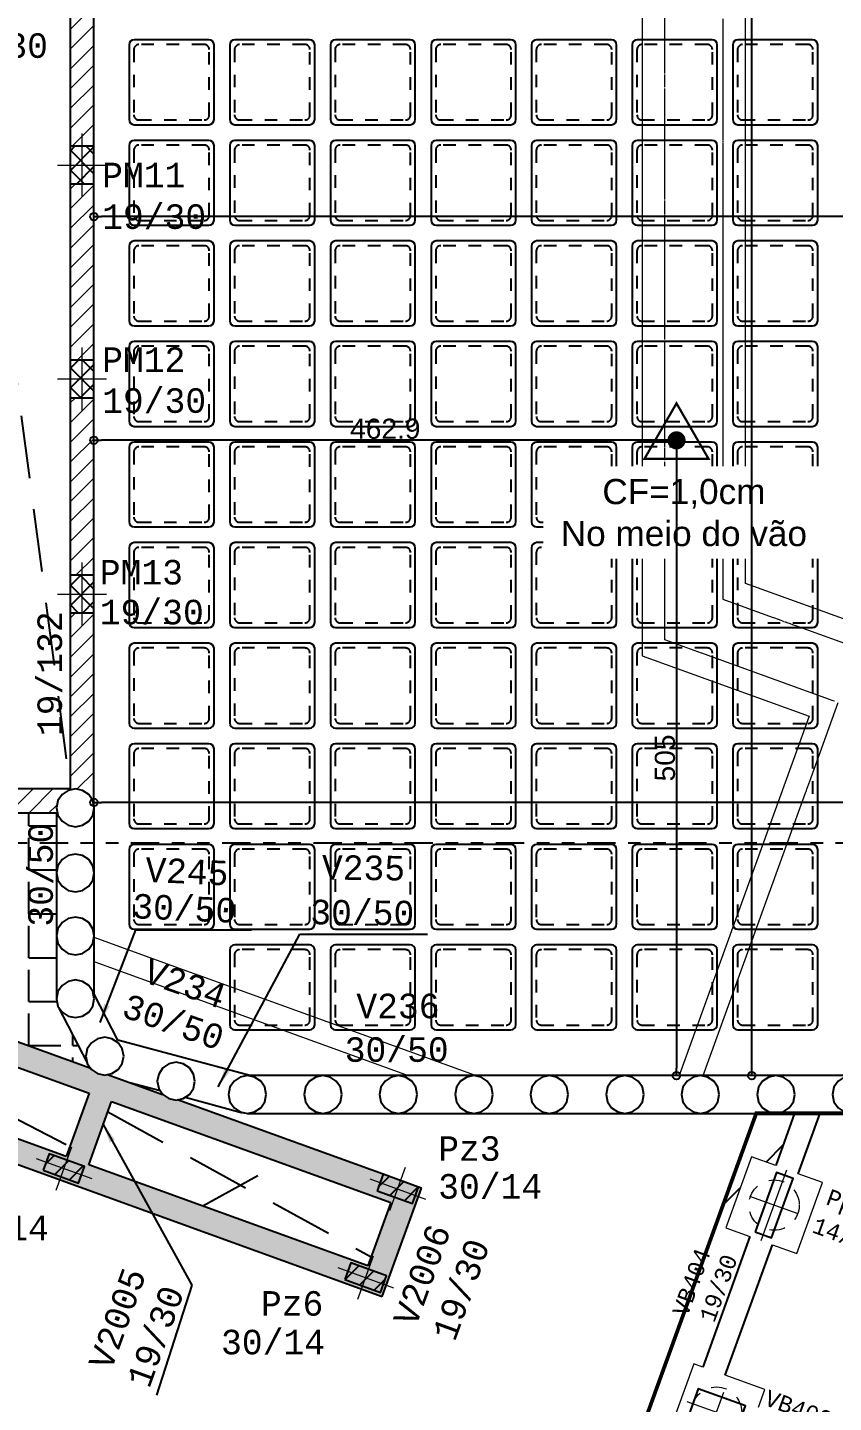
# Model space of a CAD drawing. Header units: millimetres. Extents: x -967 to 563, y -1588 to 506.
# Drawn here: x 36.55 to 42.95, y -266.04 to -255.11 of the extents above; entities that cross this region are included whole.
import ezdxf

# ---------------------------------------------------------------- set-up
doc = ezdxf.new("R2010")
doc.units = ezdxf.units.MM
for name, pattern in [('CYPE_RAYAPUNTOPUNTO', [0.45, 0.225, -0.075, 0, -0.075, 0, -0.075]), ('DASHDOT', [1, 0.5, -0.25, 0, -0.25]), ('ESTILO_TQS_0001', [1, 0.7, -0.3]), ('HIDDEN2', [0.1875, 0.125, -0.0625]), ('TRAZO_HUECO', [0.75, 0.5, -0.25])]:
    doc.linetypes.add(name, pattern=pattern)
for name, color, linetype, lineweight in [('0017-PAI-PE-001-IMP-R02$0$Modelos genéricos', 252, 'Continuous', 5), ('BL_BORDE_ESTACAS', 1, 'Continuous', 9), ('BL_CONTORNO', 5, 'Continuous', 9), ('PILAR_EIXOS', 1, 'Continuous', 0), ('PILAR_HACH', 4, 'Continuous', 0)]:
    doc.layers.add(name, color=color, linetype=linetype, lineweight=lineweight)
for name, color, linetype in [('1', 5, 'Continuous'), ('11', 7, 'Continuous'), ('12', 4, 'Continuous'), ('2', 2, 'Continuous'), ('208', 13, 'Continuous'), ('241', 7, 'TRAZO_HUECO'), ('242', 3, 'Continuous'), ('251', 5, 'Continuous'), ('252', 153, 'ESTILO_TQS_0001'), ('3', 2, 'Continuous'), ('347-XXXX-ARQ-BASE-013-IMPLANTAÇÃO$0$_XREF PAI', 252, 'Continuous'), ('4', 2, 'Continuous'), ('8', 7, 'Continuous'), ('9', 7, 'Continuous'), ('A_htc_alv', 7, 'Continuous'), ('AR-COTA-EXE-50', 7, 'Continuous'), ('COTAS', 1, 'Continuous'), ('EIXOS', 8, 'DASHDOT')]:
    doc.layers.add(name, color=color, linetype=linetype)
doc.styles.add('2.5mm', font='arial.ttf', dxfattribs={"height": 0.125})
doc.styles.add('ARIAL', font='arial.ttf')
doc.styles.add('TQS_LUCIDA_CONSOLE', font='lucon.TTF')
doc.dimstyles.new('AVILLA 100 2', dxfattribs={"dimtxt": 0.16, "dimasz": 0.06, "dimexe": 0.05, "dimexo": 0.05, "dimgap": 0.01, "dimtad": 3, "dimdec": 1, "dimlfac": 100, "dimzin": 9, "dimdsep": 46, "dimtxsty": 'ARIAL', "dimblk": 'ORIGIN', "dimcen": 1.5, "dimclrd": 10, "dimclre": 10, "dimclrt": 7, "dimadec": 0, "dimazin": 0, "dimtfac": 1, "dimtdec": 1, "dimtmove": 0, "dimatfit": 1, "dimfxl": 1, "dimarcsym": 0})
doc.dimstyles.new('LOC UM_100 2', dxfattribs={"dimtxt": 0.16, "dimasz": 0.15, "dimexe": 0.05, "dimexo": 0.05, "dimgap": 0.03, "dimtad": 1, "dimjust": 2, "dimdec": 1, "dimlfac": 100, "dimdsep": 46, "dimtxsty": 'ARIAL', "dimcen": 0.05, "dimdle": 0.1, "dimse1": 1, "dimsd1": 1, "dimclrd": 1, "dimclre": 1, "dimclrt": 7, "dimadec": 1, "dimazin": 2, "dimtp": 0.5, "dimtm": 0.5, "dimtfac": 1, "dimtdec": 1, "dimtmove": 0, "dimatfit": 3, "dimfxl": 1, "dimtolj": 1, "dimarcsym": 0})
pattern_1 = [(45, (-642.17353, -86.83243), (-0.078577241, 0.078577241), []), (135, (-642.17353, -86.83243), (-0.078577241, -0.078577241), [])]
pattern_2 = [(45, (-642.17353, -86.83243), (-0.078577241, 0.078577241), [])]

# ---------------------------------------------------------------- blocks, each defined once
blk = doc.blocks.new('_VAONER063700637000750007500')
at = {"layer": '251', "color": 8}
for p, q in [((29.725, 33.725), (-29.725, 33.725)), ((-33.725, 29.725), (-33.725, -29.725)), ((33.725, -29.725), (33.725, 29.725)), ((-29.725, -33.725), (29.725, -33.725))]:
    blk.add_line(p, q, dxfattribs=at)
for centre, start, end in [((-29.725, 29.725), 90, 180), ((29.725, 29.725), 0, 90), ((-29.725, -29.725), 180, 270), ((29.725, -29.725), 270, 0)]:
    blk.add_arc(centre, 4, start, end, dxfattribs=at)
at = {"layer": '252', "color": 8}
for p, q in [((-29.975, 25.975), (-29.975, -25.975)), ((25.975, 29.975), (-25.975, 29.975)), ((29.975, -25.975), (29.975, 25.975)), ((-25.975, -29.975), (25.975, -29.975))]:
    blk.add_line(p, q, dxfattribs=at)
for centre, start, end in [((-25.975, 25.975), 90, 180), ((25.975, 25.975), 0, 90), ((-25.975, -25.975), 180, 270), ((25.975, -25.975), 270, 0)]:
    blk.add_arc(centre, 4, start, end, dxfattribs=at)
blk = doc.blocks.new('NERVURADA TÉRREO 1 MODELO 2 (LO) R0')
at = {"layer": '208', "xscale": 0.01, "yscale": 0.01, "zscale": 0.01}
for p in [(709.867, -768.713), (710.667, -768.713), (711.466, -768.713), (712.266, -768.713), (713.065, -768.713), (713.865, -768.713), (714.664, -768.713), (709.867, -769.512), (710.667, -769.512), (711.466, -769.512), (712.266, -769.512), (713.065, -769.512), (713.865, -769.512), (714.664, -769.512), (709.867, -770.312), (710.667, -770.312), (711.466, -770.312), (712.266, -770.312), (713.065, -770.312), (713.865, -770.312), (714.664, -770.312), (709.867, -771.111), (710.667, -771.111), (711.466, -771.111), (712.266, -771.111), (713.065, -771.111), (713.865, -771.111), (714.664, -771.111), (709.867, -771.911), (710.667, -771.911), (711.466, -771.911), (712.266, -771.911), (713.065, -771.911), (713.865, -771.911), (714.664, -771.911), (709.867, -772.71), (710.667, -772.71), (711.466, -772.71), (712.266, -772.71), (713.065, -772.71), (713.865, -772.71), (714.664, -772.71), (709.867, -773.51), (710.667, -773.51), (711.466, -773.51), (712.266, -773.51), (713.065, -773.51), (713.865, -773.51), (714.664, -773.51), (709.867, -774.309), (710.667, -774.309), (711.466, -774.309), (712.266, -774.309), (713.065, -774.309), (713.865, -774.309), (714.664, -774.309), (709.867, -775.109), (710.667, -775.109), (711.466, -775.109), (712.266, -775.109), (713.065, -775.109), (713.865, -775.109), (714.664, -775.109), (710.667, -775.908), (711.466, -775.908), (712.266, -775.908), (713.065, -775.908), (713.865, -775.908), (714.664, -775.908)]:
    blk.add_blockref('_VAONER063700637000750007500', p, dxfattribs=at)
blk = doc.blocks.new('Eixos do pilar')
at = {"layer": 'PILAR_EIXOS'}
for p, q in [((0, -0.5), (0, 0.5)), ((-0.5, 0), (0.5, 0))]:
    blk.add_line(p, q, dxfattribs=at)
blk = doc.blocks.new('MAS. PORTARI A (LO) R0')
at = {"layer": '1', "color": 8}
for points in [[(790.13, -446.134), (790.13, -445.623)], [(789.94, -445.692), (789.94, -446.134)], [(789.94, -446.734), (789.94, -447.837)], [(790.13, -447.837), (790.13, -446.734)]]:
    blk.add_lwpolyline(points, dxfattribs=at)
at = {"layer": '2', "color": 8}
for points in [[(789.965, -446.684), (790.105, -446.684), (790.105, -446.184), (789.965, -446.184), (789.965, -446.684)], [(789.965, -448.262), (790.365, -448.262), (790.365, -448.012), (789.965, -448.012), (789.965, -448.262)]]:
    blk.add_lwpolyline(points, dxfattribs=at)
at = {"layer": '242', "color": 8}
blk.add_line((790.035, -446.434), (790.035, -446.434), dxfattribs=at)
at = {"layer": 'BL_BORDE_ESTACAS', "color": 8, "linetype": 'HIDDEN2'}
for centre in [(790.035, -446.434), (790.165, -448.137)]:
    blk.add_circle(centre, 0.2, dxfattribs=at)
at = {"layer": 'BL_CONTORNO', "color": 8}
for p, q in [((789.94, -447.837), (789.865, -447.837)), ((789.865, -447.837), (789.865, -448.437)), ((790.465, -447.837), (790.13, -447.837)), ((790.465, -447.987), (790.465, -447.837)), ((790.465, -447.837), (790.465, -447.837))]:
    blk.add_line(p, q, dxfattribs=at)
for points in [[(789.735, -446.134), (789.735, -446.734)], [(789.94, -446.134), (789.735, -446.134), (789.735, -446.734), (789.94, -446.734)], [(790.13, -446.734), (790.335, -446.734), (790.335, -446.134)], [(790.335, -446.134), (790.13, -446.134)], [(790.335, -446.734), (790.335, -446.134), (790.335, -446.134)]]:
    blk.add_lwpolyline(points, dxfattribs=at)
at = {"layer": 'PILAR_EIXOS', "color": 8, "xscale": 0.5999999999999996, "yscale": 0.4080000000000002, "zscale": 1.2, "rotation": 89.99959013926482}
blk.add_blockref('Eixos do pilar', (790.035, -446.434), dxfattribs=at)
at = {"layer": 'PILAR_EIXOS', "color": 8, "xscale": 0.4999999999999989, "yscale": 0.3400000000000002, "rotation": 359.9995901392647}
blk.add_blockref('Eixos do pilar', (790.165, -448.137), dxfattribs=at)
at = {"layer": '11', "color": 8, "linetype": 'Continuous', "style": 'TQS_LUCIDA_CONSOLE'}
blk.add_text('19/30', height=0.13, rotation=89.9998, dxfattribs=at).set_placement((789.908, -447.48))
at = {"layer": '12', "color": 8, "linetype": 'Continuous', "style": 'TQS_LUCIDA_CONSOLE'}
blk.add_text('14/50', height=0.13, dxfattribs=at).set_placement((790.384, -446.535))
at = {"layer": '8', "color": 8, "linetype": 'Continuous', "style": 'TQS_LUCIDA_CONSOLE'}
for s, rotation, p in [('VB404', 89.9998, (789.691, -447.508)), ('VB402', 360, (790.495, -447.955))]:
    blk.add_text(s, height=0.13, rotation=rotation, dxfattribs=at).set_placement(p)
at = {"layer": '9', "color": 8, "linetype": 'Continuous', "style": 'TQS_LUCIDA_CONSOLE'}
blk.add_text('Pp2', height=0.13, dxfattribs=at).set_placement((790.412, -446.287))
blk = doc.blocks.new('0017-PAI-PE-001-IMP-R02')
at = {"layer": '0017-PAI-PE-001-IMP-R02$0$Modelos genéricos', "color": 30}
for p, q in [((27.474, 66.763), (26.569, 64.265)), ((27.4, 66.03), (27.667, 66.767)), ((27.462, 66.767), (27.474, 66.763)), ((27.39, 66.001), (27.4, 66.03)), ((26.57, 63.738), (27.368, 65.94)), ((27.368, 65.94), (27.382, 65.981)), ((27.382, 65.981), (27.385, 65.989)), ((27.386, 65.991), (27.39, 66.001)), ((29.908, 62.412), (29.427, 61.085)), ((30.861, 62.412), (29.908, 62.412)), ((30.869, 62.412), (30.861, 62.412)), ((30.969, 62.412), (30.869, 62.412)), ((30.976, 62.412), (30.969, 62.412)), ((36.981, 62.412), (30.976, 62.412)), ((29.929, 61.942), (30.034, 62.232)), ((30.034, 62.232), (30.333, 62.232)), ((30.333, 62.232), (30.338, 62.232)), ((30.338, 62.232), (30.861, 62.232)), ((30.861, 62.232), (30.976, 62.232)), ((30.976, 62.232), (31.435, 62.232)), ((31.437, 62.232), (31.45, 62.232)), ((31.462, 62.232), (31.464, 62.232)), ((31.464, 62.232), (31.469, 62.232)), ((31.469, 62.232), (31.476, 62.232)), ((31.477, 62.232), (31.479, 62.232)), ((31.479, 62.232), (31.548, 62.232)), ((31.549, 62.232), (31.563, 62.232)), ((31.569, 62.232), (31.571, 62.232)), ((31.575, 62.232), (31.577, 62.232)), ((31.577, 62.232), (31.589, 62.232)), ((31.591, 62.232), (32.398, 62.232)), ((32.398, 62.232), (32.409, 62.232)), ((32.41, 62.232), (32.413, 62.232)), ((32.418, 62.232), (32.423, 62.232)), ((32.427, 62.232), (32.429, 62.232)), ((32.43, 62.232), (32.443, 62.232)), ((32.444, 62.232), (32.511, 62.232)), ((32.511, 62.232), (32.518, 62.232)), ((32.518, 62.232), (32.526, 62.232)), ((32.532, 62.232), (32.535, 62.232)), ((32.539, 62.232), (32.541, 62.232)), ((32.541, 62.232), (32.556, 62.232)), ((32.557, 62.232), (33.398, 62.232)), ((33.398, 62.232), (33.409, 62.232)), ((33.41, 62.232), (33.413, 62.232)), ((33.418, 62.232), (33.423, 62.232)), ((33.427, 62.232), (33.429, 62.232)), ((33.43, 62.232), (33.443, 62.232)), ((33.444, 62.232), (33.511, 62.232)), ((33.511, 62.232), (33.526, 62.232)), ((33.532, 62.232), (33.535, 62.232)), ((33.539, 62.232), (33.541, 62.232)), ((33.541, 62.232), (33.556, 62.232)), ((33.557, 62.232), (34.398, 62.232)), ((34.398, 62.232), (34.409, 62.232)), ((34.41, 62.232), (34.413, 62.232)), ((34.418, 62.232), (34.423, 62.232)), ((34.427, 62.232), (34.429, 62.232)), ((34.43, 62.232), (34.443, 62.232)), ((34.444, 62.232), (34.511, 62.232)), ((34.511, 62.232), (34.521, 62.232)), ((34.523, 62.232), (34.526, 62.232)), ((34.532, 62.232), (34.535, 62.232)), ((34.539, 62.232), (34.541, 62.232)), ((34.541, 62.232), (34.556, 62.232)), ((34.557, 62.232), (35.398, 62.232)), ((29.427, 61.085), (26.57, 62.12)), ((26.57, 61.928), (28.818, 61.114)), ((29.891, 61.838), (29.928, 61.939)), ((29.928, 61.939), (29.929, 61.942)), ((29.55, 60.896), (29.878, 61.801)), ((29.878, 61.801), (29.879, 61.804)), ((29.879, 61.804), (29.88, 61.806)), ((29.88, 61.806), (29.882, 61.812)), ((29.882, 61.812), (29.886, 61.823)), ((29.887, 61.825), (29.888, 61.828)), ((29.888, 61.83), (29.889, 61.833)), ((29.89, 61.834), (29.891, 61.838)), ((30.357, 61.772), (30.215, 61.38)), ((30.861, 61.772), (30.357, 61.772)), ((30.976, 61.772), (30.861, 61.772)), ((31.042, 61.772), (30.976, 61.772)), ((31.056, 61.772), (31.044, 61.772)), ((31.059, 61.772), (31.057, 61.772)), ((31.062, 61.772), (31.06, 61.772)), ((31.069, 61.772), (31.062, 61.772)), ((31.072, 61.772), (31.069, 61.772)), ((31.075, 61.772), (31.073, 61.772)), ((31.08, 61.772), (31.076, 61.772)), ((31.087, 61.772), (31.082, 61.772)), ((31.971, 61.772), (31.088, 61.772)), ((31.986, 61.772), (31.974, 61.772)), ((31.989, 61.772), (31.987, 61.772)), ((31.992, 61.772), (31.99, 61.772)), ((31.998, 61.772), (31.992, 61.772)), ((32.001, 61.772), (31.999, 61.772)), ((32.005, 61.772), (32.003, 61.772)), ((32.01, 61.772), (32.006, 61.772)), ((32.017, 61.772), (32.012, 61.772)), ((32.971, 61.772), (32.018, 61.772)), ((32.986, 61.772), (32.974, 61.772)), ((32.989, 61.772), (32.987, 61.772)), ((32.992, 61.772), (32.99, 61.772)), ((32.998, 61.772), (32.992, 61.772)), ((33.001, 61.772), (32.999, 61.772)), ((33.005, 61.772), (33.003, 61.772)), ((33.01, 61.772), (33.006, 61.772)), ((33.017, 61.772), (33.012, 61.772)), ((33.971, 61.772), (33.018, 61.772)), ((33.986, 61.772), (33.974, 61.772)), ((33.989, 61.772), (33.987, 61.772)), ((33.992, 61.772), (33.99, 61.772)), ((33.998, 61.772), (33.992, 61.772)), ((34.001, 61.772), (33.999, 61.772)), ((34.005, 61.772), (34.003, 61.772)), ((34.01, 61.772), (34.006, 61.772)), ((34.017, 61.772), (34.012, 61.772)), ((34.971, 61.772), (34.018, 61.772)), ((29.817, 59.753), (30.483, 61.592)), ((30.483, 61.592), (30.861, 61.592)), ((30.861, 61.592), (30.869, 61.592)), ((30.869, 61.592), (30.969, 61.592)), ((30.969, 61.592), (30.976, 61.592)), ((30.976, 61.592), (36.981, 61.592)), ((30.211, 61.369), (30.187, 61.303)), ((30.215, 61.38), (30.211, 61.369)), ((30.156, 61.217), (30.155, 61.214)), ((30.157, 61.22), (30.156, 61.218)), ((30.161, 61.233), (30.158, 61.224)), ((30.163, 61.236), (30.162, 61.234)), ((30.172, 61.262), (30.163, 61.236)), ((30.174, 61.267), (30.173, 61.264)), ((30.178, 61.277), (30.174, 61.269)), ((30.178, 61.279), (30.178, 61.277)), ((30.181, 61.286), (30.18, 61.284)), ((30.186, 61.301), (30.182, 61.291)), ((30.182, 61.291), (30.182, 61.289)), ((28.818, 61.114), (28.832, 61.109)), ((28.832, 61.109), (28.834, 61.108)), ((28.834, 61.108), (28.836, 61.108)), ((28.837, 61.107), (28.846, 61.104)), ((28.848, 61.103), (28.932, 61.073)), ((30.148, 61.195), (29.854, 60.383)), ((30.153, 61.21), (30.149, 61.197)), ((28.932, 61.073), (28.941, 61.07)), ((28.941, 61.07), (29.535, 60.855)), ((29.546, 60.884), (29.55, 60.896))]:
    blk.add_line(p, q, dxfattribs=at)
blk = doc.blocks.new('EIXOS DE OBRA TERREO1')
at = {"layer": 'EIXOS', "linetype": 'CYPE_RAYAPUNTOPUNTO'}
blk.add_line((699.3939, -174.7597), (774.5346, -174.7597), dxfattribs=at)
blk = doc.blocks.new('MAS. CONTENÇÃO TÉRREO 1 (LO) R0')
at = {"layer": '4', "color": 8}
for points in [[(805.537, -659.097), (805.525, -659.04), (805.493, -658.991), (805.444, -658.959), (805.387, -658.947), (805.329, -658.959), (805.281, -658.991), (805.248, -659.04), (805.237, -659.097), (805.248, -659.155), (805.281, -659.203), (805.329, -659.236), (805.387, -659.247), (805.444, -659.236), (805.493, -659.203), (805.525, -659.155), (805.537, -659.097)], [(805.537, -659.615), (805.525, -659.558), (805.493, -659.509), (805.444, -659.477), (805.387, -659.465), (805.329, -659.477), (805.281, -659.509), (805.248, -659.558), (805.237, -659.615), (805.248, -659.673), (805.281, -659.721), (805.329, -659.754), (805.387, -659.765), (805.444, -659.754), (805.493, -659.721), (805.525, -659.673), (805.537, -659.615)], [(805.537, -660.115), (805.525, -660.058), (805.493, -660.009), (805.444, -659.977), (805.387, -659.965), (805.329, -659.977), (805.281, -660.009), (805.248, -660.058), (805.237, -660.115), (805.248, -660.173), (805.281, -660.221), (805.329, -660.254), (805.387, -660.265), (805.444, -660.254), (805.493, -660.221), (805.525, -660.173), (805.537, -660.115)], [(805.537, -660.615), (805.525, -660.558), (805.493, -660.509), (805.444, -660.477), (805.387, -660.465), (805.329, -660.477), (805.281, -660.509), (805.248, -660.558), (805.237, -660.615), (805.248, -660.673), (805.281, -660.721), (805.329, -660.754), (805.387, -660.765), (805.444, -660.754), (805.493, -660.721), (805.525, -660.673), (805.537, -660.615)], [(805.771, -661.071), (805.76, -661.014), (805.727, -660.965), (805.678, -660.933), (805.621, -660.921), (805.564, -660.933), (805.515, -660.965), (805.482, -661.014), (805.471, -661.071), (805.482, -661.129), (805.515, -661.177), (805.564, -661.21), (805.621, -661.221), (805.678, -661.21), (805.727, -661.177), (805.76, -661.129), (805.771, -661.071)], [(806.337, -661.27), (806.326, -661.213), (806.293, -661.164), (806.244, -661.131), (806.187, -661.12), (806.13, -661.131), (806.081, -661.164), (806.049, -661.213), (806.037, -661.27), (806.049, -661.327), (806.081, -661.376), (806.13, -661.409), (806.187, -661.42), (806.244, -661.409), (806.293, -661.376), (806.326, -661.327), (806.337, -661.27)], [(806.904, -661.376), (806.893, -661.318), (806.86, -661.27), (806.811, -661.237), (806.754, -661.226), (806.697, -661.237), (806.648, -661.27), (806.615, -661.318), (806.604, -661.376), (806.615, -661.433), (806.648, -661.482), (806.697, -661.514), (806.754, -661.526), (806.811, -661.514), (806.86, -661.482), (806.893, -661.433), (806.904, -661.376)], [(807.504, -661.376), (807.493, -661.318), (807.46, -661.27), (807.411, -661.237), (807.354, -661.226), (807.297, -661.237), (807.248, -661.27), (807.215, -661.318), (807.204, -661.376), (807.215, -661.433), (807.248, -661.482), (807.297, -661.514), (807.354, -661.526), (807.411, -661.514), (807.46, -661.482), (807.493, -661.433), (807.504, -661.376)], [(808.104, -661.376), (808.093, -661.318), (808.06, -661.27), (808.011, -661.237), (807.954, -661.226), (807.897, -661.237), (807.848, -661.27), (807.815, -661.318), (807.804, -661.376), (807.815, -661.433), (807.848, -661.482), (807.897, -661.514), (807.954, -661.526), (808.011, -661.514), (808.06, -661.482), (808.093, -661.433), (808.104, -661.376)], [(808.704, -661.376), (808.693, -661.318), (808.66, -661.27), (808.611, -661.237), (808.554, -661.226), (808.497, -661.237), (808.448, -661.27), (808.415, -661.318), (808.404, -661.376), (808.415, -661.433), (808.448, -661.482), (808.497, -661.514), (808.554, -661.526), (808.611, -661.514), (808.66, -661.482), (808.693, -661.433), (808.704, -661.376)], [(809.304, -661.376), (809.293, -661.318), (809.26, -661.27), (809.211, -661.237), (809.154, -661.226), (809.097, -661.237), (809.048, -661.27), (809.015, -661.318), (809.004, -661.376), (809.015, -661.433), (809.048, -661.482), (809.097, -661.514), (809.154, -661.526), (809.211, -661.514), (809.26, -661.482), (809.293, -661.433), (809.304, -661.376)], [(809.904, -661.376), (809.893, -661.318), (809.86, -661.27), (809.811, -661.237), (809.754, -661.226), (809.697, -661.237), (809.648, -661.27), (809.615, -661.318), (809.604, -661.376), (809.615, -661.433), (809.648, -661.482), (809.697, -661.514), (809.754, -661.526), (809.811, -661.514), (809.86, -661.482), (809.893, -661.433), (809.904, -661.376)], [(810.504, -661.376), (810.493, -661.318), (810.46, -661.27), (810.411, -661.237), (810.354, -661.226), (810.297, -661.237), (810.248, -661.27), (810.215, -661.318), (810.204, -661.376), (810.215, -661.433), (810.248, -661.482), (810.297, -661.514), (810.354, -661.526), (810.411, -661.514), (810.46, -661.482), (810.493, -661.433), (810.504, -661.376)], [(811.104, -661.376), (811.093, -661.318), (811.06, -661.27), (811.011, -661.237), (810.954, -661.226), (810.897, -661.237), (810.848, -661.27), (810.815, -661.318), (810.804, -661.376), (810.815, -661.433), (810.848, -661.482), (810.897, -661.514), (810.954, -661.526), (811.011, -661.514), (811.06, -661.482), (811.093, -661.433), (811.104, -661.376)], [(811.704, -661.376), (811.693, -661.318), (811.66, -661.27), (811.611, -661.237), (811.554, -661.226), (811.497, -661.237), (811.448, -661.27), (811.415, -661.318), (811.404, -661.376), (811.415, -661.433), (811.448, -661.482), (811.497, -661.514), (811.554, -661.526), (811.611, -661.514), (811.66, -661.482), (811.693, -661.433), (811.704, -661.376)]]:
    blk.add_lwpolyline(points, dxfattribs=at)
blk = doc.blocks.new('_Origin')
at = {"color": 0, "linetype": 'ByBlock', "lineweight": -2}
blk.add_line((0, 0), (-1, 0), dxfattribs=at)
blk.add_circle((0, 0), 0.5, dxfattribs=at)
blk = doc.blocks.new('*D781')
at = {"layer": 'COTAS', "color": 10, "linetype": 'ByBlock', "lineweight": -2, "transparency": 16777216}
blk.add_line((875.954, -601.802), (818.485, -601.802), dxfattribs=at)
at = {"layer": 'Defpoints', "color": 0, "linetype": 'ByBlock', "transparency": 16777216}
for p in [(818.425, -601.802), (818.425, -601.802), (876.014, -601.802)]:
    blk.add_point(p, dxfattribs=at)
at = {"layer": 'COTAS', "color": 10, "linetype": 'ByBlock', "lineweight": -2, "transparency": 16777216, "xscale": 0.06, "yscale": 0.06, "zscale": 0.06, "rotation": 180}
blk.add_blockref('_Origin', (818.425, -601.802), dxfattribs=at)
at = {"layer": 'COTAS', "color": 10, "linetype": 'ByBlock', "lineweight": -2, "transparency": 16777216, "xscale": 0.06, "yscale": 0.06, "zscale": 0.06}
blk.add_blockref('_Origin', (876.014, -601.802), dxfattribs=at)
at = {"layer": 'COTAS', "color": 7, "linetype": 'ByBlock', "transparency": 16777216, "insert": (847.22, -601.711), "char_height": 0.16, "attachment_point": 5, "style": 'ARIAL'}
blk.add_mtext('5758.9', dxfattribs=at)
blk = doc.blocks.new('*D782')
at = {"layer": 'COTAS', "color": 10, "linetype": 'ByBlock', "lineweight": -2, "transparency": 16777216}
for p, q in [((833.446, -608.58), (833.446, -606.408)), ((833.386, -606.458), (818.485, -606.458))]:
    blk.add_line(p, q, dxfattribs=at)
at = {"layer": 'Defpoints', "color": 0, "linetype": 'ByBlock', "transparency": 16777216}
for p in [(818.425, -606.458), (818.425, -606.458), (833.446, -608.63)]:
    blk.add_point(p, dxfattribs=at)
at = {"layer": 'COTAS', "color": 10, "linetype": 'ByBlock', "lineweight": -2, "transparency": 16777216, "xscale": 0.06, "yscale": 0.06, "zscale": 0.06, "rotation": 180}
blk.add_blockref('_Origin', (818.425, -606.458), dxfattribs=at)
at = {"layer": 'COTAS', "color": 10, "linetype": 'ByBlock', "lineweight": -2, "transparency": 16777216, "xscale": 0.06, "yscale": 0.06, "zscale": 0.06}
blk.add_blockref('_Origin', (833.446, -606.458), dxfattribs=at)
at = {"layer": 'COTAS', "color": 7, "linetype": 'ByBlock', "transparency": 16777216, "insert": (825.936, -606.367), "char_height": 0.16, "attachment_point": 5, "style": 'ARIAL'}
blk.add_mtext('1502', dxfattribs=at)
blk = doc.blocks.new('*D783')
at = {"layer": 'COTAS', "color": 10, "linetype": 'ByBlock', "lineweight": -2, "transparency": 16777216}
blk.add_line((823.652, -608.57), (823.652, -567.37), dxfattribs=at)
at = {"layer": 'Defpoints', "color": 0, "linetype": 'ByBlock', "transparency": 16777216}
for p in [(823.652, -567.31), (823.652, -567.31), (823.652, -608.63)]:
    blk.add_point(p, dxfattribs=at)
at = {"layer": 'COTAS', "color": 10, "linetype": 'ByBlock', "lineweight": -2, "transparency": 16777216, "xscale": 0.06, "yscale": 0.06, "zscale": 0.06}
for p, rotation in [((823.652, -567.31), 90), ((823.652, -608.63), 270)]:
    blk.add_blockref('_Origin', p, dxfattribs=dict(at, rotation=rotation))
at = {"layer": 'COTAS', "color": 7, "linetype": 'ByBlock', "transparency": 16777216, "insert": (823.56, -587.97), "char_height": 0.16, "attachment_point": 5, "rotation": 90, "style": 'ARIAL'}
blk.add_mtext('4132', dxfattribs=at)
blk = doc.blocks.new('*D618')
at = {"layer": 'AR-COTA-EXE-50', "color": 10, "linetype": 'ByBlock', "lineweight": -2, "transparency": 16777216}
blk.add_line((823.054, -603.64), (823.054, -608.57), dxfattribs=at)
at = {"layer": 'Defpoints', "color": 0, "linetype": 'ByBlock', "transparency": 16777216}
for p in [(823.054, -603.58), (823.054, -608.63), (823.054, -608.63)]:
    blk.add_point(p, dxfattribs=at)
at = {"layer": 'AR-COTA-EXE-50', "color": 10, "linetype": 'ByBlock', "lineweight": -2, "transparency": 16777216, "xscale": 0.06, "yscale": 0.06, "zscale": 0.06}
for p, rotation in [((823.054, -603.58), 90), ((823.054, -608.63), 270)]:
    blk.add_blockref('_Origin', p, dxfattribs=dict(at, rotation=rotation))
at = {"layer": 'AR-COTA-EXE-50', "color": 7, "linetype": 'ByBlock', "transparency": 16777216, "insert": (822.963, -606.105), "char_height": 0.16, "attachment_point": 5, "rotation": 90, "style": 'ARIAL'}
blk.add_mtext('505', dxfattribs=at)
blk = doc.blocks.new('*D619')
at = {"layer": 'AR-COTA-EXE-50', "color": 10, "linetype": 'ByBlock', "lineweight": -2, "transparency": 16777216}
blk.add_line((822.994, -603.58), (818.485, -603.58), dxfattribs=at)
at = {"layer": 'Defpoints', "color": 0, "linetype": 'ByBlock', "transparency": 16777216}
for p in [(818.425, -603.58), (818.425, -603.58), (823.054, -603.58)]:
    blk.add_point(p, dxfattribs=at)
at = {"layer": 'AR-COTA-EXE-50', "color": 10, "linetype": 'ByBlock', "lineweight": -2, "transparency": 16777216, "xscale": 0.06, "yscale": 0.06, "zscale": 0.06, "rotation": 180}
blk.add_blockref('_Origin', (818.425, -603.58), dxfattribs=at)
at = {"layer": 'AR-COTA-EXE-50', "color": 10, "linetype": 'ByBlock', "lineweight": -2, "transparency": 16777216, "xscale": 0.06, "yscale": 0.06, "zscale": 0.06}
blk.add_blockref('_Origin', (823.054, -603.58), dxfattribs=at)
at = {"layer": 'AR-COTA-EXE-50', "color": 7, "linetype": 'ByBlock', "transparency": 16777216, "insert": (820.74, -603.489), "char_height": 0.16, "attachment_point": 5, "style": 'ARIAL'}
blk.add_mtext('462.9', dxfattribs=at)
blk = doc.blocks.new('COTAS TÉRREO (LO) R0')
at = {"layer": 'AR-COTA-EXE-50', "linetype": 'ByBlock'}
dim = blk.add_linear_dim(base=(818.4254, -603.5804), p1=(823.0542, -603.5804), p2=(818.4254, -603.5804), dimstyle='AVILLA 100 2', dxfattribs=at)
dim.commit()
dim.dimension.update_dxf_attribs({"geometry": '*D619', "text_midpoint": (820.7398, -603.4887)})
dim = blk.add_linear_dim(base=(823.0542, -608.6304), p1=(823.0542, -603.5804), p2=(823.0542, -608.6304), angle=90, dimstyle='AVILLA 100 2', dxfattribs=at)
dim.commit()
dim.dimension.update_dxf_attribs({"geometry": '*D618', "text_midpoint": (822.9626, -606.1054)})
at = {"layer": 'COTAS', "linetype": 'ByBlock'}
dim = blk.add_linear_dim(base=(823.6517, -567.3104), p1=(823.6517, -608.6304), p2=(823.6517, -567.3104), angle=90, dimstyle='AVILLA 100 2', dxfattribs=at)
dim.commit()
dim.dimension.update_dxf_attribs({"geometry": '*D783', "text_midpoint": (823.56, -587.9704)})
dim = blk.add_linear_dim(base=(818.4254, -601.8023), p1=(876.0142, -601.8023), p2=(818.4254, -601.8023), dimstyle='AVILLA 100 2', dxfattribs=at)
dim.commit()
dim.dimension.update_dxf_attribs({"geometry": '*D781', "text_midpoint": (847.2198, -601.7106)})
dim = blk.add_linear_dim(base=(818.4254, -606.4582), p1=(833.4458, -608.6304), p2=(818.4254, -606.4582), dimstyle='AVILLA 100 2', dxfattribs=at)
dim.commit()
dim.dimension.update_dxf_attribs({"geometry": '*D782', "text_midpoint": (825.9364, -606.4582), "dimtype": 128})

msp = doc.modelspace()

# ---------------------------------------------------------------- hatches: boundary and pattern name
at = {"layer": 'A_htc_alv', "linetype": 'ByBlock'}
h = msp.add_hatch(dxfattribs=at)
h.set_pattern_fill('ANGLE', color=8, scale=0.05)
h.set_pattern_definition([(0, (-751.34853, -86.83243), (0, 0.34925), [0.254, -0.09525]), (90, (-751.34853, -86.83243), (-0.34925, 2e-17), [0.254, -0.09525])])
h.paths.add_polyline_path([(32.1907, -241.8864), (32.3004, -241.8794), (32.3001, -241.874), (33.0185, -241.8744), (33.0185, -241.8797), (33.3185, -241.8797), (33.3185, -241.8746), (37.9585, -241.8777), (37.9585, -241.8797), (38.4585, -241.8797), (38.4585, -241.8781), (40.7057, -241.8796), (40.7057, -250.2821), (39.5469, -250.2821), (39.5469, -247.4221), (37.0785, -247.4221), (37.0785, -243.1335), (34.3569, -243.1335), (34.3569, -261.3535), (36.7785, -261.3535), (36.7785, -262.6607), (36.7785, -262.7191), (36.7785, -262.7491), (36.7785, -262.8318), (36.7951, -262.9004), (37.0452, -263.3827), (36.3178, -263.1192), (36.3263, -263.0957), (36.0442, -262.9936), (36.0357, -263.0171), (34.9172, -262.612), (34.9257, -262.5884), (34.7471, -262.5237), (34.7385, -262.5473), (33.62, -262.1421), (33.6285, -262.1186), (33.482, -262.0656), (33.1984, -257.6323)])
h = msp.add_hatch(dxfattribs=at)
h.set_pattern_fill('ANSI37', color=4, scale=0.035)
h.set_pattern_definition(pattern_1)
h.paths.add_polyline_path([(36.8869, -256.3535), (37.0769, -256.3535), (37.0769, -256.0535), (36.8869, -256.0535)])
h = msp.add_hatch(dxfattribs=at)
h.set_pattern_fill('ANSI37', color=4, scale=0.035)
h.set_pattern_definition(pattern_1)
h.paths.add_polyline_path([(36.8869, -258.0535), (37.0769, -258.0535), (37.0769, -257.7535), (36.8869, -257.7535)])
h = msp.add_hatch(dxfattribs=at)
h.set_pattern_fill('ANSI37', color=4, scale=0.035)
h.set_pattern_definition(pattern_1)
h.paths.add_polyline_path([(36.8869, -259.7635), (37.0769, -259.7635), (37.0769, -259.4635), (36.8869, -259.4635)])
h = msp.add_hatch(color=190, dxfattribs=at)
h.dxf.hatch_style = 1
h.paths.add_polyline_path([(34.2614, -263.1455), (34.4436, -262.6425), (34.7632, -262.7582), (34.7717, -262.7347), (34.6823, -262.7024), (34.7385, -262.5473), (33.62, -262.1421), (33.5723, -262.2738), (33.5638, -262.2973), (33.2818, -262.1951), (33.2655, -262.1961), (33.3043, -262.8386), (33.3294, -262.8371), (33.3206, -262.6871), (33.4604, -262.6789), (33.4692, -262.8289), (33.4939, -262.8275), (33.4614, -262.2868), (34.2649, -262.5778), (34.0827, -263.0808), (33.4964, -262.8684), (33.4939, -262.8275), (33.4692, -262.8289), (33.478, -262.9784), (33.4081, -262.9825), (33.4115, -263.0397), (34.1074, -263.2918), (36.8054, -264.269), (36.8139, -264.2455), (36.6729, -264.1944), (36.7205, -264.0628), (37.0026, -264.1649), (36.9549, -264.2966), (36.8139, -264.2455), (36.8054, -264.269), (36.881, -264.2964), (39.203, -265.1374), (39.2115, -265.1139), (39.0704, -265.0628), (39.1181, -264.9311), (39.4002, -265.0333), (39.3764, -265.0991), (39.4001, -265.1077), (39.6555, -264.4025), (39.6318, -264.394), (39.6079, -264.4598), (39.3259, -264.3576), (39.3735, -264.226), (37.7396, -263.6342), (37.7289, -263.6363), (37.6715, -263.6249), (37.6212, -263.5913), (37.1845, -263.4331), (37.1628, -263.4375), (37.1054, -263.4261), (37.0567, -263.3935), (37.0508, -263.3847), (36.3178, -263.1192), (36.3178, -263.1192), (36.2701, -263.2509), (36.2616, -263.2744), (36.1206, -263.2233), (36.112, -263.2468), (37.0386, -263.5824), (36.8564, -264.0854)])
h.paths.add_polyline_path([(37.187, -263.7307), (37.0351, -264.1501), (37.9414, -264.4784), (38.2434, -264.3121)], flags=16)
h.paths.add_polyline_path([(37.2172, -263.6471), (37.187, -263.7307), (38.2434, -264.3121), (38.5649, -264.1352)], flags=16)
h.paths.add_polyline_path([(38.5649, -264.1352), (38.2434, -264.3121), (39.2796, -264.8824), (39.436, -264.4507)], flags=16)
h.paths.add_polyline_path([(38.2434, -264.3121), (37.9414, -264.4784), (39.2538, -264.9537), (39.2796, -264.8824)], flags=16)
h.paths.add_polyline_path([(34.9172, -262.612), (34.861, -262.7671), (34.7717, -262.7347), (34.7632, -262.7582), (36.112, -263.2468), (36.1206, -263.2233), (35.9795, -263.1722), (35.988, -263.1487), (36.0357, -263.0171)], flags=17)
h.paths.add_polyline_path([(33.4081, -262.9825), (33.3382, -262.9866), (33.3294, -262.8371), (33.3043, -262.8386), (33.3143, -263.0045), (33.4115, -263.0397)], flags=17)
h.paths.add_polyline_path([(33.3993, -262.833), (33.3294, -262.8371), (33.3382, -262.9866), (33.4081, -262.9825)], flags=17)
h.paths.add_polyline_path([(33.4692, -262.8289), (33.3993, -262.833), (33.4081, -262.9825), (33.478, -262.9784)], flags=17)
h.paths.add_polyline_path([(33.4604, -262.6789), (33.3905, -262.683), (33.3993, -262.833), (33.4692, -262.8289)], flags=17)
h.paths.add_polyline_path([(33.3905, -262.683), (33.3206, -262.6871), (33.3294, -262.8371), (33.3993, -262.833)], flags=17)
h.paths.add_polyline_path([(34.8933, -262.6778), (34.804, -262.6454), (34.7717, -262.7347), (34.861, -262.7671)], flags=16)
h.paths.add_polyline_path([(34.804, -262.6454), (34.7147, -262.6131), (34.6823, -262.7024), (34.7717, -262.7347)], flags=17)
h.paths.add_polyline_path([(34.8364, -262.5561), (34.7471, -262.5237), (34.7147, -262.6131), (34.804, -262.6454)], flags=17)
h.paths.add_polyline_path([(34.9257, -262.5885), (34.8364, -262.5561), (34.804, -262.6454), (34.8933, -262.6778)], flags=17)
h.paths.add_polyline_path([(36.2939, -263.185), (36.1529, -263.134), (36.1291, -263.1998), (36.2701, -263.2509)], flags=17)
h.paths.add_polyline_path([(36.0119, -263.0829), (35.988, -263.1487), (36.1291, -263.1998), (36.1529, -263.134)], flags=17)
h.paths.add_polyline_path([(36.1767, -263.0681), (36.0357, -263.0171), (36.0119, -263.0829), (36.1529, -263.134)], flags=17)
h.paths.add_polyline_path([(36.3178, -263.1192), (36.1767, -263.0681), (36.1529, -263.134), (36.2939, -263.185)], flags=17)
h.paths.add_polyline_path([(36.8377, -264.1797), (36.8139, -264.2455), (36.9549, -264.2966), (36.9788, -264.2307)], flags=17)
h.paths.add_polyline_path([(37.0026, -264.1649), (36.8616, -264.1138), (36.8377, -264.1797), (36.9788, -264.2307)], flags=17)
h.paths.add_polyline_path([(36.8377, -264.1797), (36.6967, -264.1286), (36.6729, -264.1944), (36.8139, -264.2455)], flags=17)
h.paths.add_polyline_path([(36.8616, -264.1138), (36.7205, -264.0628), (36.6967, -264.1286), (36.8377, -264.1797)], flags=17)
h.paths.add_polyline_path([(39.2115, -265.1139), (39.203, -265.1374), (39.3677, -265.197), (39.4001, -265.1077), (39.3764, -265.0991), (39.3525, -265.1649)])
h.paths.add_polyline_path([(39.3764, -265.0991), (39.2353, -265.048), (39.2115, -265.1139), (39.3525, -265.1649)])
h.paths.add_polyline_path([(39.4002, -265.0333), (39.2592, -264.9822), (39.2353, -265.048), (39.3764, -265.0991)], flags=17)
h.paths.add_polyline_path([(39.2592, -264.9822), (39.1181, -264.9311), (39.0943, -264.997), (39.2353, -265.048)], flags=17)
h.paths.add_polyline_path([(39.2353, -265.048), (39.0943, -264.997), (39.0704, -265.0628), (39.2115, -265.1139)], flags=17)
h.paths.add_polyline_path([(39.4907, -264.3429), (39.4669, -264.4087), (39.6079, -264.4598), (39.6318, -264.394)], flags=17)
h.paths.add_polyline_path([(39.6556, -264.3281), (39.5146, -264.2771), (39.4907, -264.3429), (39.6318, -264.394)])
h.paths.add_polyline_path([(39.5146, -264.2771), (39.3735, -264.226), (39.3497, -264.2918), (39.4907, -264.3429)], flags=17)
h.paths.add_polyline_path([(39.4907, -264.3429), (39.3497, -264.2918), (39.3259, -264.3576), (39.4669, -264.4087)], flags=17)
h.paths.add_polyline_path([(39.6793, -264.3367), (39.6556, -264.3281), (39.6318, -264.394), (39.6555, -264.4025)])
h = msp.add_hatch(dxfattribs=at)
h.set_pattern_fill('ANSI32', color=140, scale=0.35)
h.set_pattern_definition([(45, (-781.3485, 45.1883), (-2.357317, 2.357317), []), (45, (-779.777, 45.1883), (-2.357317, 2.357317), [])])
h.paths.add_polyline_path([(54.8398, -268.8421), (51.7957, -268.8421), (51.7957, -263.7421), (49.4098, -263.7421), (50.8511, -264.2678), (50.8611, -264.2401), (51.4253, -264.4443), (51.221, -265.0085), (51.0282, -264.9387), (49.7274, -268.5304), (49.7508, -268.5389), (49.5466, -269.103), (48.9824, -268.8988), (49.0522, -268.706), (46.7111, -267.858), (46.6413, -268.0508), (46.0771, -267.8465), (46.1469, -267.6537), (44.3793, -267.0135), (42.292, -266.2575), (42.2035, -266.5019), (41.6393, -266.2977), (41.8435, -265.7335), (41.9141, -265.7591), (42.2898, -264.7219), (42.097, -264.6521), (42.3013, -264.088), (42.4941, -264.1578), (42.6446, -263.7421), (42.3394, -263.7421), (41.39, -266.3636), (54.0737, -270.9575)])
h.paths.add_polyline_path([(53.3114, -269.9402), (53.8756, -270.1445), (53.6714, -270.7086), (53.1072, -270.5044)], flags=16)
edge = h.paths.add_edge_path(flags=0)
edge.add_arc((53.4914, -270.3244), 0.2, 0, 360)
h.paths.add_polyline_path([(53.4464, -270.2283), (53.5875, -270.2794), (53.5364, -270.4205), (53.3953, -270.3694)], flags=0)
h.paths.add_polyline_path([(50.8496, -264.874), (50.6569, -264.8043), (50.7864, -264.4464), (49.1083, -263.8344), (48.8553, -263.7421), (47.7923, -263.7421), (47.4091, -264.8001), (48.9004, -264.8001), (48.9004, -265.7985), (47.0475, -265.7985), (46.4836, -267.3556), (46.8455, -267.4866), (46.7757, -267.6794), (49.1169, -268.5273), (49.1867, -268.3346), (49.5487, -268.4657)], flags=17)
h.paths.add_polyline_path([(46.8454, -265.7985), (45.4879, -265.7985), (45.4879, -264.8001), (47.207, -264.8001), (47.5902, -263.7421), (45.6651, -263.7421), (44.5333, -266.8672), (46.2116, -267.4751), (46.2813, -267.2824), (46.3049, -267.2909)], flags=17)
h.paths.add_polyline_path([(45.4631, -263.7421), (42.8467, -263.7421), (42.6727, -264.2224), (42.8654, -264.2922), (42.6612, -264.8564), (42.4684, -264.7866), (42.0928, -265.8237), (42.4077, -265.9378), (42.3566, -266.0788), (44.3546, -266.8025)], flags=17)
h.paths.add_polyline_path([(50.7746, -263.9141), (51.4359, -264.1553), (51.5169, -263.9334), (50.8556, -263.6922)])
h.paths.add_polyline_path([(50.6811, -264.1421), (51.3576, -264.3889), (51.4553, -264.1212), (50.7787, -263.8744)], flags=16)
h.paths.add_polyline_path([(42.0618, -265.4833), (42.3071, -264.8062), (42.0391, -264.7091), (41.7939, -265.3862)], flags=17)
h.paths.add_polyline_path([(41.8191, -265.4163), (42.0588, -264.7545), (41.9845, -264.7219), (41.7448, -265.3838)], flags=16)
h.paths.add_polyline_path([(49.7189, -268.879), (50.396, -269.1243), (50.493, -268.8563), (49.8159, -268.6111)], flags=16)
h.paths.add_polyline_path([(49.8145, -268.6987), (50.2565, -268.8588), (50.3535, -268.5908), (49.9115, -268.4307)], flags=16)
h.paths.add_polyline_path([(51.186, -265.2974), (51.8631, -265.5426), (51.9601, -265.2747), (51.283, -265.0294)], flags=16)
h.paths.add_polyline_path([(51.3006, -265.0619), (51.7443, -265.2226), (51.8433, -264.9494), (51.3995, -264.7887)], flags=16)
h.paths.add_polyline_path([(46.512, -268.3433), (47.1891, -268.5885), (47.2862, -268.3206), (46.6091, -268.0753)], flags=17)
h.paths.add_polyline_path([(46.6128, -268.1458), (47.0566, -268.3065), (47.1556, -268.0333), (46.7118, -267.8726)], flags=16)
h.paths.add_polyline_path([(42.1131, -266.7523), (42.7902, -266.9975), (42.8872, -266.7296), (42.2101, -266.4844)], flags=17)
h.paths.add_polyline_path([(42.2126, -266.5613), (42.6546, -266.7214), (42.7516, -266.4534), (42.3096, -266.2933)], flags=16)
h.paths.add_polyline_path([(53.6943, -270.5792), (54.3714, -270.8244), (54.4684, -270.5565), (53.7913, -270.3112)], flags=16)
h.paths.add_polyline_path([(53.7972, -270.376), (54.2409, -270.5367), (54.3399, -270.2635), (53.8961, -270.1028)], flags=16)
h.paths.add_polyline_path([(47.4239, -267.962), (48.101, -268.2072), (48.198, -267.9393), (47.5209, -267.694)], flags=16)
h.paths.add_polyline_path([(46.8032, -267.7006), (47.4651, -267.9403), (47.5455, -267.7183), (46.8837, -267.4786)], flags=16)
h.paths.add_polyline_path([(49.8326, -267.8141), (50.0778, -267.1369), (49.8099, -267.0399), (49.5646, -267.717)], flags=16)
h.paths.add_polyline_path([(49.5702, -268.4376), (49.8099, -267.7758), (49.5878, -267.6953), (49.3481, -268.3572)], flags=16)
h.paths.add_polyline_path([(46.5841, -266.581), (46.8293, -265.9039), (46.5614, -265.8068), (46.3161, -266.4839)], flags=16)
h.paths.add_polyline_path([(46.3219, -267.2039), (46.5616, -266.5421), (46.3395, -266.4616), (46.0998, -267.1235)], flags=16)
h.paths.add_polyline_path([(43.0171, -266.3181), (43.6942, -266.5633), (43.7813, -266.3396), (43.1042, -266.0944)], flags=16)
h.paths.add_polyline_path([(42.3442, -266.0856), (43.0061, -266.3254), (43.0865, -266.1033), (42.4247, -265.8636)], flags=16)
h.paths.add_polyline_path([(44.6484, -265.9915), (44.8936, -265.3144), (44.668, -265.2327), (44.4227, -265.9098)], flags=16)
h.paths.add_polyline_path([(44.3955, -266.7209), (44.6352, -266.0591), (44.4131, -265.9786), (44.1734, -266.6405)], flags=16)
h.paths.add_polyline_path([(42.7032, -264.7423), (43.3804, -264.9875), (43.4774, -264.7196), (42.8003, -264.4743)], flags=16)
h.paths.add_polyline_path([(42.8098, -264.529), (43.2536, -264.6897), (43.3525, -264.4165), (42.9088, -264.2558)], flags=16)
h = msp.add_hatch(dxfattribs=at)
h.set_pattern_fill('ANSI31', color=4, scale=0.035)
h.set_pattern_definition(pattern_2)
h.paths.add_polyline_path([(36.6729, -264.1944), (36.9549, -264.2966), (37.0026, -264.1649), (36.7205, -264.0628)])
h = msp.add_hatch(dxfattribs=at)
h.set_pattern_fill('ANSI31', color=4, scale=0.035)
h.set_pattern_definition(pattern_2)
h.paths.add_polyline_path([(39.3259, -264.3576), (39.6079, -264.4598), (39.6556, -264.3281), (39.3735, -264.226)])
h = msp.add_hatch(dxfattribs=at)
h.set_pattern_fill('ANSI31', color=4, scale=0.035)
h.set_pattern_definition(pattern_2)
h.paths.add_polyline_path([(39.0704, -265.0628), (39.3525, -265.1649), (39.4002, -265.0333), (39.1181, -264.9311)])
at = {"layer": 'PILAR_HACH', "linetype": 'ByBlock'}
h = msp.add_hatch(dxfattribs=at)
h.set_pattern_fill('ANSI31', color=5, scale=0.035)
h.set_pattern_definition([(45, (-749.55463, -93.29828), (-0.078577241, 0.078577241), [])])
h.paths.add_polyline_path([(36.8885, -254.9131), (37.0785, -254.9131), (37.0769, -256.0535), (36.8869, -256.0535)])
h = msp.add_hatch(dxfattribs=at)
h.set_pattern_fill('ANSI31', color=5, scale=0.035)
h.set_pattern_definition([(45, (-749.55461, -95.03863), (-0.078577241, 0.078577241), [])])
h.paths.add_polyline_path([(36.8885, -256.3535), (37.0785, -256.3535), (37.0769, -257.7535), (36.8869, -257.7535)])
h = msp.add_hatch(dxfattribs=at)
h.set_pattern_fill('ANSI31', color=5, scale=0.035)
h.set_pattern_definition([(45, (-749.55461, -96.73863), (-0.078577241, 0.078577241), [])])
h.paths.add_polyline_path([(36.8885, -258.0535), (37.0785, -258.0535), (37.0769, -259.4635), (36.8869, -259.4635)])
h = msp.add_hatch(dxfattribs=at)
h.set_pattern_fill('ANSI31', color=5, scale=0.035)
h.set_pattern_definition([(45, (-749.55461, -98.44863), (-0.078577241, 0.078577241), [])])
h.paths.add_polyline_path([(36.8885, -259.7635), (37.0785, -259.7635), (37.0769, -261.1635), (36.8869, -261.1635)])
h = msp.add_hatch(dxfattribs=at)
h.set_pattern_fill('ANSI31', color=5, scale=0.035)
h.set_pattern_definition([(45, (-781.34853, -86.83243), (-0.078577241, 0.078577241), [])])
h.paths.add_polyline_path([(36.7893, -261.2575), (36.7971, -261.2411), (36.817, -261.2131), (36.8341, -261.1969), (36.8581, -261.181), (36.8736, -261.1739), (36.8869, -261.1694), (36.8869, -261.1635), (35.6627, -261.1635), (35.6627, -261.3535), (36.7839, -261.3535), (36.7797, -261.3324), (36.7785, -261.3135), (36.7809, -261.2868)])

# ---------------------------------------------------------------- linework, layer by layer
at = {"color": 82, "lineweight": -2, "true_color": 0x42e222, "const_width": 0.018}
msp.add_lwpolyline([(41.9606, -258.5393), (41.7057, -258.0978), (41.4508, -258.5393)], close=True, dxfattribs=at)
at = {"color": 82, "lineweight": -2, "true_color": 0x42e222, "const_width": 0.072}
msp.add_lwpolyline([(41.7057, -258.3561, 1), (41.7057, -258.4281, 1)], format="xyb", close=True, dxfattribs=at)
at = {"color": 140, "linetype": 'HIDDEN2', "const_width": 0.03}
msp.add_lwpolyline([(42.3394, -263.7421), (41.39, -266.3636), (54.0737, -270.9575), (54.8398, -268.8421), (51.7957, -268.8421), (51.7957, -263.7421), (42.3394, -263.7421)], dxfattribs=at)
at = {"layer": '1'}
for p, q in [((37.1845, -263.4331), (37.6224, -263.5917)), ((39.3735, -264.226), (37.7396, -263.6342)), ((36.5752, -264.1856), (39.3677, -265.197)), ((39.3677, -265.197), (39.6793, -264.3367)), ((39.6793, -264.3367), (39.6556, -264.3281))]:
    msp.add_line(p, q, dxfattribs=at)
for points in [[(36.8869, -254.9131), (36.8869, -256.0535)], [(37.0769, -256.0535), (37.0769, -254.9131)], [(36.8869, -256.3535), (36.8869, -257.7535)], [(37.0769, -257.7535), (37.0769, -256.3535)], [(36.8869, -258.0535), (36.8869, -259.4635)], [(37.0769, -259.4635), (37.0769, -258.0535)], [(36.8869, -259.7635), (36.8869, -261.1694)], [(37.0769, -261.3057), (37.0769, -259.7635)], [(36.8869, -261.1635), (35.6627, -261.1635)], [(37.0785, -261.9976), (37.0785, -261.3135)], [(35.6627, -261.3535), (36.7785, -261.3535)], [(36.7785, -261.3535), (36.7785, -261.9976)], [(36.7785, -261.9976), (36.7785, -262.8318)], [(37.0785, -262.7955), (37.0785, -261.9976)], [(34.4436, -262.6425), (37.0386, -263.5824)], [(37.2658, -263.1599), (37.0785, -262.7955)], [(36.7951, -262.9004), (37.0245, -263.3467)], [(36.8564, -264.0854), (34.2614, -263.1455)], [(37.0508, -263.3847), (36.3178, -263.1192)], [(38.3155, -263.4421), (37.2658, -263.1599)], [(34.1074, -263.2918), (36.881, -264.2964)], [(37.3507, -263.4933), (37.6017, -263.5608)], [(38.9957, -263.4421), (38.3155, -263.4421)], [(39.5957, -263.4421), (38.9957, -263.4421)], [(40.1957, -263.4421), (39.5957, -263.4421)], [(40.7957, -263.4421), (40.1957, -263.4421)], [(41.3957, -263.4421), (40.7957, -263.4421)], [(41.9957, -263.4421), (41.3957, -263.4421)], [(42.5957, -263.4421), (41.9957, -263.4421)], [(43.1957, -263.4421), (42.5957, -263.4421)], [(37.0386, -263.5824), (36.8564, -264.0854)], [(37.8017, -263.6146), (38.2568, -263.737)], [(37.0351, -264.1501), (37.2172, -263.6471)], [(37.2172, -263.6471), (39.436, -264.4507)], [(38.2957, -263.7421), (38.9957, -263.7421)], [(38.9957, -263.7421), (39.5957, -263.7421)], [(39.5957, -263.7421), (40.1957, -263.7421)], [(40.1957, -263.7421), (40.7957, -263.7421)], [(40.7957, -263.7421), (41.3957, -263.7421)], [(41.3957, -263.7421), (41.9957, -263.7421)], [(41.9957, -263.7421), (42.5957, -263.7421)], [(42.5957, -263.7421), (43.1957, -263.7421)], [(39.2538, -264.9537), (37.0351, -264.1501)], [(39.436, -264.4507), (39.2538, -264.9537)]]:
    msp.add_lwpolyline(points, dxfattribs=at)
at = {"layer": '241'}
for p, q in [((34.5469, -243.3235), (36.8869, -261.1516)), ((34.4147, -262.7221), (36.8853, -264.0057)), ((37.187, -263.7307), (39.2794, -264.8823)), ((37.9414, -264.4784), (38.5649, -264.1352))]:
    msp.add_line(p, q, dxfattribs=at)
at = {"layer": '242'}
for p, q in [((36.9819, -256.2035), (36.9819, -256.2035)), ((36.9819, -256.2035), (36.9819, -256.2035)), ((36.9819, -257.9035), (36.9819, -257.9035)), ((36.9819, -257.9035), (36.9819, -257.9035)), ((36.9819, -259.6135), (36.9819, -259.6135)), ((36.9819, -259.6135), (36.9819, -259.6135)), ((36.8377, -264.1797), (36.8377, -264.1797)), ((39.2353, -265.048), (39.2353, -265.048))]:
    msp.add_line(p, q, dxfattribs=at)
at = {"layer": '3'}
for points in [[(36.6729, -264.1944), (36.9549, -264.2966), (37.0026, -264.1649), (36.7205, -264.0628), (36.6729, -264.1944)], [(39.3259, -264.3576), (39.6079, -264.4598), (39.6556, -264.3281), (39.3735, -264.226), (39.3259, -264.3576)], [(39.0704, -265.0628), (39.3525, -265.1649), (39.4002, -265.0333), (39.1181, -264.9311), (39.0704, -265.0628)]]:
    msp.add_lwpolyline(points, dxfattribs=at)
at = {"layer": '4'}
for points in [[(36.8869, -256.3535), (37.0769, -256.3535), (37.0769, -256.0535), (36.8869, -256.0535), (36.8869, -256.3535)], [(36.8869, -258.0535), (37.0769, -258.0535), (37.0769, -257.7535), (36.8869, -257.7535), (36.8869, -258.0535)], [(36.8869, -259.7635), (37.0769, -259.7635), (37.0769, -259.4635), (36.8869, -259.4635), (36.8869, -259.7635)]]:
    msp.add_lwpolyline(points, dxfattribs=at)

# ---------------------------------------------------------------- block references
at = {"layer": '347-XXXX-ARQ-BASE-013-IMPLANTAÇÃO$0$_XREF PAI', "rotation": 90.00000000000001}
msp.add_blockref('0017-PAI-PE-001-IMP-R02', (103.8457, -290.0121), dxfattribs=at)
at = {"layer": 'COTAS', "color": 40, "linetype": 'ByBlock', "true_color": 0xf8d731}
msp.add_blockref('NERVURADA TÉRREO 1 MODELO 2 (LO) R0', (-672.1735, 513.1676), dxfattribs=at)
at = {"layer": 'COTAS', "linetype": 'ByBlock', "rotation": 340.0904103869174}
msp.add_blockref('MAS. PORTARI A (LO) R0', (-548.3073, 424.3154), dxfattribs=at)
at = {"layer": 'PILAR_EIXOS', "xscale": 0.39, "yscale": 0.5}
for p in [(36.9819, -256.2035), (36.9819, -257.9035), (36.9819, -259.6135)]:
    msp.add_blockref('Eixos do pilar', p, dxfattribs=at)
at = {"layer": 'PILAR_EIXOS', "xscale": 0.470114353323867, "yscale": 0.3666891955926163, "zscale": 0.9402287066477341, "rotation": 340.0899985976153}
for p in [(36.8377, -264.1797), (39.4907, -264.3429), (39.2353, -265.048)]:
    msp.add_blockref('Eixos do pilar', p, dxfattribs=at)

# ---------------------------------------------------------------- texts
at = {"layer": '11', "color": 8, "linetype": 'Continuous', "style": 'TQS_LUCIDA_CONSOLE'}
msp.add_text('19/132', height=0.195, rotation=90, dxfattribs=at).set_placement((36.8226, -260.7429))
at = {"layer": '11', "linetype": 'Continuous', "style": 'TQS_LUCIDA_CONSOLE'}
for s, rotation, p in [('30/50', 90, (36.7501, -262.2577)), ('30/50', 357.3835, (37.3776, -262.1905)), ('30/50', 359.30934, (38.7947, -262.2384)), ('30/50', 340.64645, (37.2857, -262.9695)), ('19/30', 70.09055, (39.9438, -265.5636)), ('19/30', 70.09041, (37.5156, -265.9362))]:
    msp.add_text(s, height=0.195, rotation=rotation, dxfattribs=at).set_placement(p)
msp.add_text('30/50', height=0.195, dxfattribs=at).set_placement((39.0692, -263.3324))
at = {"layer": '12', "linetype": 'Continuous', "style": 'TQS_LUCIDA_CONSOLE'}
for s, p in [('19/30', (35.8849, -255.3514)), ('19/30', (37.1419, -256.711)), ('19/30', (37.1419, -258.1733)), ('19/30', (37.1231, -259.8548)), ('30/14', (39.8122, -264.4199)), ('30/14', (35.8923, -264.7506)), ('30/14', (38.0865, -265.6578))]:
    msp.add_text(s, height=0.195, dxfattribs=at).set_placement(p)
at = {"layer": '8', "linetype": 'Continuous', "style": 'TQS_LUCIDA_CONSOLE'}
for s, rotation, p in [('V245', 357.3835, (37.4808, -261.901)), ('V235', 359.30934, (38.8869, -261.8832)), ('V234', 340.64645, (37.4572, -262.6939)), ('V2006', 70.09055, (39.6341, -265.4475)), ('V2005', 70.09041, (37.2132, -265.795))]:
    msp.add_text(s, height=0.195, rotation=rotation, dxfattribs=at).set_placement(p)
msp.add_text('V236', height=0.195, dxfattribs=at).set_placement((39.1616, -262.9858))
at = {"layer": '9', "linetype": 'Continuous', "style": 'TQS_LUCIDA_CONSOLE'}
for s, p in [('PM11', (37.1419, -256.3802)), ('PM12', (37.1419, -257.8479)), ('PM13', (37.1231, -259.5379)), ('Pz3', (39.8122, -264.1193)), ('Pz6', (38.4035, -265.3505))]:
    msp.add_text(s, height=0.195, dxfattribs=at).set_placement(p)

# ---------------------------------------------------------------- leaders
at = {"layer": 'COTAS', "color": 40, "linetype": 'ByBlock', "true_color": 0xf8d731}
for points in [[(37.125, -263.0205), (37.4087, -262.2839), (38.3282, -262.2839)], [(38.0635, -263.5319), (38.7136, -262.3163), (39.7275, -262.3163)], [(37.1504, -263.8316), (37.8542, -265.1066), (37.5739, -265.9812)]]:
    msp.add_leader(points, dimstyle='LOC UM_100 2', override={"dimgap": 0.03, "dimtad": 0}, dxfattribs=at)

# ---------------------------------------------------------------- next in the draw order: texts
at = {"insert": (41.7645, -258.6992), "char_height": 0.2, "attachment_point": 2, "style": '2.5mm', "bg_fill": 2}
msp.add_mtext('CF=1,0cm \\P\\pxqc;No meio do vão ', dxfattribs=at)

# ---------------------------------------------------------------- next in the draw order: block references
at = {"color": 9, "linetype": 'ByBlock'}
msp.add_blockref('EIXOS DE OBRA TERREO1', (-672.1735, -86.8324), dxfattribs=at)
at = {"layer": 'COTAS', "color": 6, "linetype": 'ByBlock'}
msp.add_blockref('COTAS TÉRREO (LO) R0', (-781.3485, 345.1883), dxfattribs=at)
at = {"layer": 'COTAS', "color": 3, "linetype": 'ByBlock'}
msp.add_blockref('MAS. CONTENÇÃO TÉRREO 1 (LO) R0', (-768.4582, 397.7837), dxfattribs=at)

doc.saveas('drawing.dxf')
